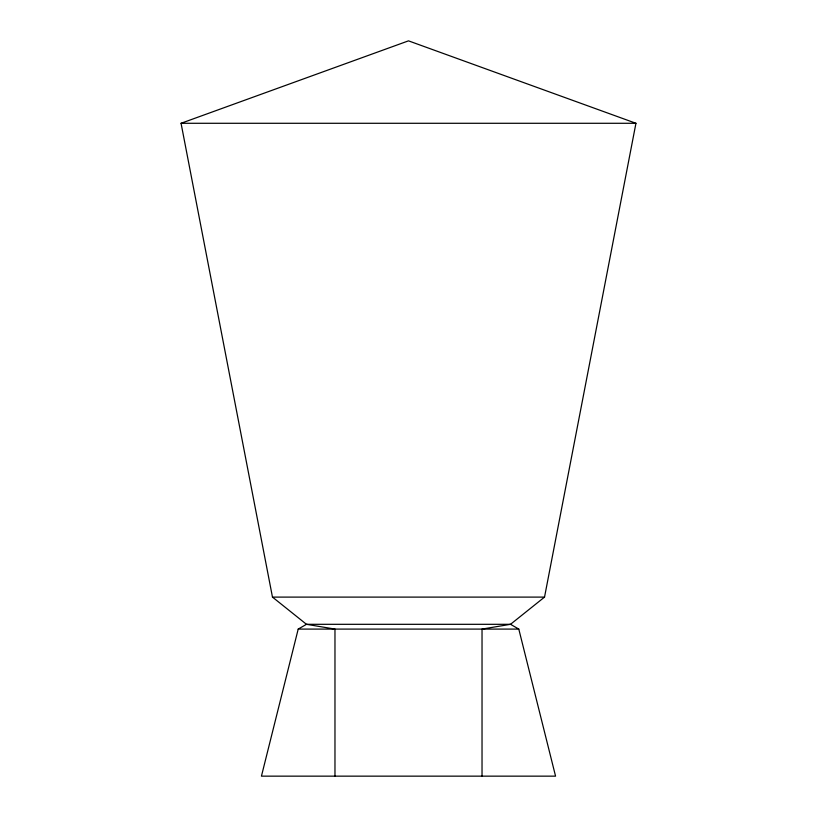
<?xml version="1.0" encoding="UTF-8"?>
<svg xmlns="http://www.w3.org/2000/svg" width="817" height="817" viewBox="0 0 817 817"><rect width="100%" height="100%" fill="white"/><g stroke="black" fill="none" stroke-linecap="round" stroke-linejoin="round"><path stroke-width="1.23" d="M482.03 776.15L482.03 629.09L510.523 624.311L544.531 597.104L635.943 123.285L408.5 40.85L181.057 123.285L272.469 597.104L306.477 624.311L334.97 629.09L334.97 776.15M298.205 629.09L261.44 776.15L555.56 776.15L518.795 629.09L510.523 624.311L306.477 624.311L298.205 629.09L518.795 629.09M181.057 123.285L635.943 123.285M272.469 597.104L544.531 597.104"/></g></svg>
